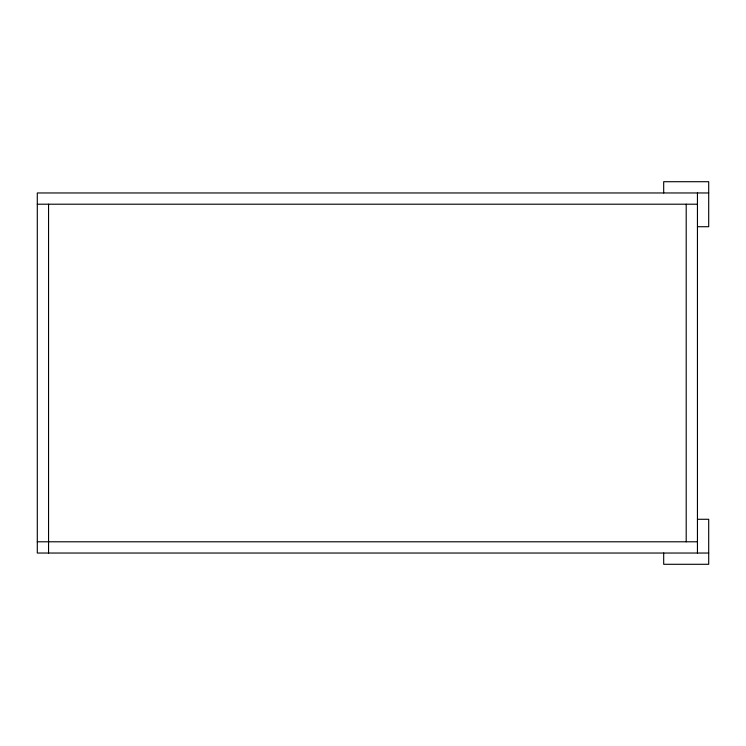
<?xml version="1.0" encoding="UTF-8"?>
<svg xmlns="http://www.w3.org/2000/svg" width="746" height="746" viewBox="0 0 746 746"><rect width="100%" height="100%" fill="white"/><g stroke="black" fill="none" stroke-linecap="round" stroke-linejoin="round"><path stroke-width="1.12" d="M708.7 192.962L37.3 192.962L37.3 553.038L708.7 553.038M37.3 204.208L697.445 204.208M697.445 226.719L708.7 226.719L708.7 181.707L663.688 181.707L663.688 192.962M697.445 519.281L708.7 519.281L708.7 564.293L663.688 564.293L663.688 553.038M37.3 541.792L697.445 541.792M697.445 192.962L697.445 553.038M686.199 204.208L686.199 541.792M48.555 204.208L48.555 553.038"/></g></svg>
